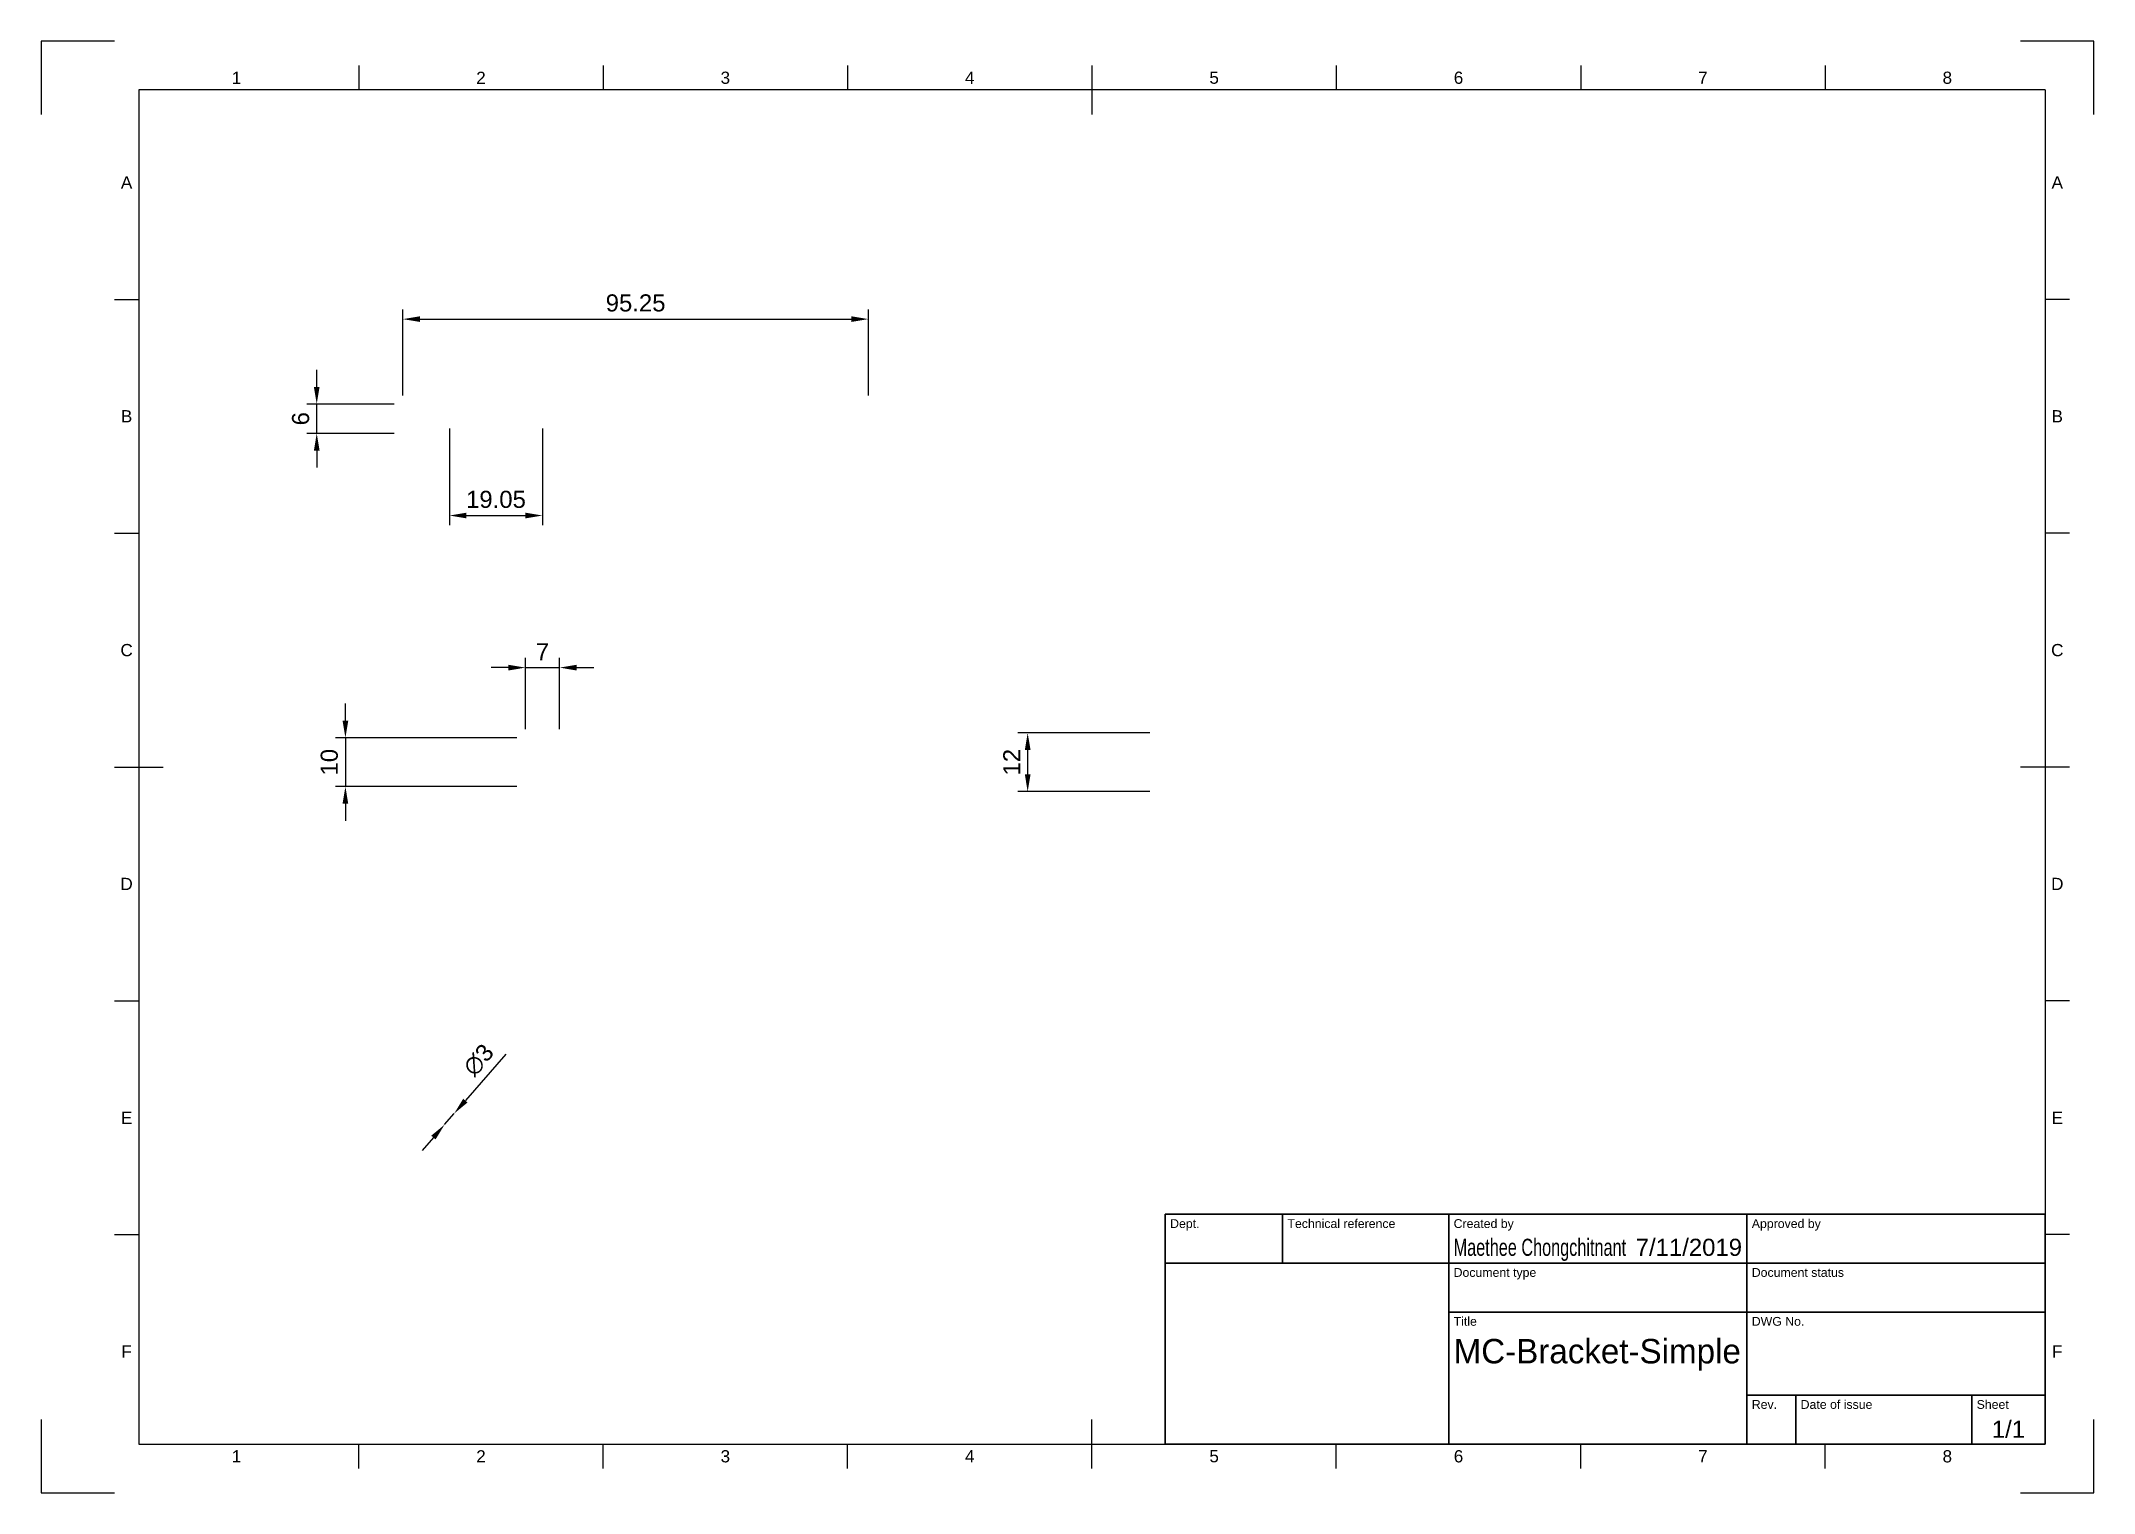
# Paper-space layout 'Sheet1' of a CAD drawing. Header units: millimetres. Extents: x 0 to 420, y 0 to 297.
import ezdxf
from ezdxf.enums import TextEntityAlignment as Align

# ---------------------------------------------------------------- set-up
doc = ezdxf.new("R2010")
doc.units = ezdxf.units.MM
doc.header["$LTSCALE"] = 0.75
for name, color, linetype, lineweight in [('Border', 7, 'Continuous', 25), ('Dimensions', 7, 'Continuous', 25), ('TitleBlock', 7, 'Continuous', 35)]:
    doc.layers.add(name, color=color, linetype=linetype, lineweight=lineweight)
doc.styles.add('FusionTitle', font='')
doc.styles.get("Standard").update_dxf_attribs({"font": 'arial.ttf'})
doc.styles.get('FusionTitle').set_extended_font_data('Arial Unicode MS')
doc.dimstyles.new('ISO-25', dxfattribs={"dimtxt": 3.5, "dimasz": 3.5, "dimexe": 2, "dimexo": 2, "dimgap": 1.5, "dimtad": 1, "dimzin": 12, "dimdsep": 46, "dimtxsty": 'Standard', "dimcen": 0, "dimclrd": 256, "dimclre": 256, "dimclrt": 256, "dimazin": 3, "dimtp": 0.1, "dimtm": 0.1, "dimtfac": 0.714, "dimtmove": 0, "dimatfit": 3, "dimfxl": 1, "dimtzin": 12, "dimarcsym": 0})

# ---------------------------------------------------------------- blocks, each defined once
blk = doc.blocks.new('ISO_A3_SHEET')
at = {"layer": 'Border'}
for p, q in [((15, 297), (0, 297)), ((0, 297), (0, 282)), ((420, 297), (405, 297)), ((420, 282), (420, 297)), ((65, 292), (65, 287)), ((115, 292), (115, 287)), ((165, 292), (165, 287)), ((215, 292), (215, 282)), ((265, 292), (265, 287)), ((315, 292), (315, 287)), ((365, 292), (365, 287)), ((410, 287), (20, 287)), ((20, 287), (20, 10)), ((410, 287), (410, 10)), ((15, 244.16666), (20, 244.16666)), ((415, 244.16666), (410, 244.16666)), ((15, 196.33333), (20, 196.33333)), ((415, 196.33333), (410, 196.33333)), ((15, 148.5), (25, 148.5)), ((415, 148.5), (405, 148.5)), ((15, 100.66667), (20, 100.66667)), ((415, 100.66667), (410, 100.66667)), ((15, 52.83334), (20, 52.83334)), ((415, 52.83334), (410, 52.83334)), ((0, 15), (0, 0)), ((215, 5), (215, 15)), ((420, 0), (420, 15)), ((20, 10), (410, 10)), ((65, 5), (65, 10)), ((115, 5), (115, 10)), ((165, 5), (165, 10)), ((265, 5), (265, 10)), ((315, 5), (315, 10)), ((365, 5), (365, 10)), ((0, 0), (15, 0)), ((405, 0), (420, 0))]:
    blk.add_line(p, q, dxfattribs=at)
at = {"layer": 'Border', "style": 'FusionTitle'}
for s, p in [('1', (40, 289.5)), ('2', (90, 289.5)), ('3', (140, 289.5)), ('4', (190, 289.5)), ('5', (240, 289.5)), ('6', (290, 289.5)), ('7', (340, 289.5)), ('8', (390, 289.5)), ('A', (17.5, 268.08333)), ('A', (412.5, 268.08333)), ('B', (17.5, 220.25)), ('B', (412.5, 220.25)), ('C', (17.5, 172.41667)), ('C', (412.5, 172.41667)), ('D', (17.5, 124.58334)), ('D', (412.5, 124.58334)), ('E', (17.5, 76.75001)), ('E', (412.5, 76.75001)), ('F', (17.5, 28.91668)), ('F', (412.5, 28.91668)), ('1', (40, 7.5)), ('2', (90, 7.5)), ('3', (140, 7.5)), ('4', (190, 7.5)), ('5', (240, 7.5)), ('6', (290, 7.5)), ('7', (340, 7.5)), ('8', (390, 7.5))]:
    blk.add_text(s, height=2.5, dxfattribs=at).set_placement(p, align=Align.MIDDLE)
blk = doc.blocks.new('ISO_TITLEBLOCK')
at = {"layer": 'TitleBlock'}
for p, q in [((0, 47), (-180, 47)), ((-180, 47), (-180, 0)), ((-156, 37), (-156, 47)), ((-122, 0), (-122, 47)), ((-61, 0), (-61, 47)), ((0, 0), (0, 47)), ((-180, 37), (0, 37)), ((-122, 27), (0, 27)), ((-61, 10), (0, 10)), ((-51, 0), (-51, 10)), ((-15, 0), (-15, 10)), ((-180, 0), (0, 0))]:
    blk.add_line(p, q, dxfattribs=at)
at = {"layer": 'TitleBlock', "style": 'FusionTitle'}
for s, p in [('Dept.', (-179, 46)), ('Technical reference', (-155, 46)), ('Created by', (-121, 46)), ('Approved by', (-60, 46)), ('Document type', (-121, 36)), ('Document status', (-60, 36)), ('Title', (-121, 26)), ('DWG No.', (-60, 26)), ('Rev.', (-60, 9)), ('Date of issue', (-50, 9)), ('Sheet', (-14, 9))]:
    blk.add_text(s, height=1.8, dxfattribs=at).set_placement(p, align=Align.TOP_LEFT)
for tag, p, height in [('DEPT', (-179, 38.5), 3.5), ('TECHNICAL_REFERENCE', (-155, 38.5), 3.5), ('CREATED_BY', (-121, 38.5), 3.5), ('APPROVED_BY', (-60, 38.5), 3.5), ('DOCUMENT_TYPE', (-121, 28.5), 3.5), ('DOCUMENT_STATUS', (-60, 28.5), 3.5), ('TITLE_1', (-121, 16.5), 5), ('TITLE_2', (-121, 9), 5), ('TITLE_3', (-121, 1.5), 5), ('DATE_OF_ISSUE', (-50, 1.5), 3.5)]:
    blk.add_attdef(tag, p, '', height=height, dxfattribs=at)
for tag, p in [('CREATED_DATE', (-62, 38.5)), ('APPROVED_DATE', (-1, 38.5))]:
    blk.add_attdef(tag, text='', height=3.5, dxfattribs=at).set_placement(p, align=Align.RIGHT)
for tag, height, p in [('DRAWING_NUMBER', 5, (-30.5, 16.6)), ('REV', 3.5, (-56, 3.1)), ('SHEET', 3.5, (-7.5, 3.1))]:
    blk.add_attdef(tag, text='', height=height, dxfattribs=at).set_placement(p, align=Align.MIDDLE)
blk = doc.blocks.new('*D27')
at = {"layer": 'Defpoints', "color": 0, "transparency": 16777216}
for p in [(169.27, 240.12), (74.02, 222.49), (169.27, 222.49)]:
    blk.add_point(p, dxfattribs=at)
at = {"layer": 'Dimensions', "lineweight": -2, "transparency": 16777216}
for p, q in [((74.02, 224.49), (74.02, 242.12)), ((77.52, 240.12), (165.77, 240.12)), ((169.27, 224.49), (169.27, 242.12))]:
    blk.add_line(p, q, dxfattribs=at)
at = {"layer": 'Dimensions', "transparency": 16777216}
for points in [[(77.52, 240.7), (77.52, 239.54), (74.02, 240.12)], [(165.77, 240.7), (165.77, 239.54), (169.27, 240.12)]]:
    blk.add_solid(points, dxfattribs=at)
at = {"layer": 'Dimensions', "transparency": 16777216, "insert": (121.64, 243.41), "char_height": 3.5, "attachment_point": 5}
blk.add_mtext('95.25', dxfattribs=at)
blk = doc.blocks.new('*D28')
at = {"layer": 'Defpoints', "color": 0, "transparency": 16777216}
for p in [(56.4, 222.74), (74.27, 222.74), (74.27, 216.74)]:
    blk.add_point(p, dxfattribs=at)
at = {"layer": 'Dimensions', "lineweight": -2, "transparency": 16777216}
for p, q in [((56.4, 226.24), (56.4, 229.74)), ((72.27, 222.74), (54.4, 222.74)), ((56.4, 216.74), (56.4, 222.74)), ((72.27, 216.74), (54.4, 216.74)), ((56.4, 213.24), (56.4, 209.74))]:
    blk.add_line(p, q, dxfattribs=at)
at = {"layer": 'Dimensions', "transparency": 16777216}
for points in [[(55.82, 226.24), (56.98, 226.24), (56.4, 222.74)], [(55.82, 213.24), (56.98, 213.24), (56.4, 216.74)]]:
    blk.add_solid(points, dxfattribs=at)
at = {"layer": 'Dimensions', "transparency": 16777216, "insert": (53.11, 219.74), "char_height": 3.5, "attachment_point": 5, "rotation": 90}
blk.add_mtext('6', dxfattribs=at)
blk = doc.blocks.new('*D29')
at = {"layer": 'Defpoints', "color": 0, "transparency": 16777216}
for p in [(99.34, 154.48), (62.27, 144.48), (99.34, 144.48)]:
    blk.add_point(p, dxfattribs=at)
at = {"layer": 'Dimensions', "lineweight": -2, "transparency": 16777216}
for p, q in [((62.27, 157.98), (62.27, 161.48)), ((97.34, 154.48), (60.27, 154.48)), ((62.27, 154.48), (62.27, 144.48)), ((97.34, 144.48), (60.27, 144.48)), ((62.27, 140.98), (62.27, 137.48))]:
    blk.add_line(p, q, dxfattribs=at)
at = {"layer": 'Dimensions', "transparency": 16777216}
for points in [[(61.68, 157.98), (62.85, 157.98), (62.27, 154.48)], [(61.68, 140.98), (62.85, 140.98), (62.27, 144.48)]]:
    blk.add_solid(points, dxfattribs=at)
at = {"layer": 'Dimensions', "transparency": 16777216, "insert": (58.98, 149.48), "char_height": 3.5, "attachment_point": 5, "rotation": 90}
blk.add_mtext('10', dxfattribs=at)
blk = doc.blocks.new('*D30')
at = {"layer": 'Defpoints', "color": 0, "transparency": 16777216}
for p in [(106.09, 168.83), (99.09, 154.23), (106.09, 154.23)]:
    blk.add_point(p, dxfattribs=at)
at = {"layer": 'Dimensions', "lineweight": -2, "transparency": 16777216}
for p, q in [((95.59, 168.83), (92.09, 168.83)), ((99.09, 156.23), (99.09, 170.83)), ((99.09, 168.83), (106.09, 168.83)), ((106.09, 156.23), (106.09, 170.83)), ((109.59, 168.83), (113.09, 168.83))]:
    blk.add_line(p, q, dxfattribs=at)
at = {"layer": 'Dimensions', "transparency": 16777216}
for points in [[(95.59, 169.41), (95.59, 168.24), (99.09, 168.83)], [(109.59, 169.41), (109.59, 168.24), (106.09, 168.83)]]:
    blk.add_solid(points, dxfattribs=at)
at = {"layer": 'Dimensions', "transparency": 16777216, "insert": (102.59, 172.08), "char_height": 3.5, "attachment_point": 5}
blk.add_mtext('7', dxfattribs=at)
blk = doc.blocks.new('*D31')
at = {"layer": 'Defpoints', "color": 0, "transparency": 16777216}
for p in [(228.85, 155.48), (201.85, 143.48), (228.85, 143.48)]:
    blk.add_point(p, dxfattribs=at)
at = {"layer": 'Dimensions', "lineweight": -2, "transparency": 16777216}
for p, q in [((226.85, 155.48), (199.85, 155.48)), ((201.85, 151.98), (201.85, 146.98)), ((226.85, 143.48), (199.85, 143.48))]:
    blk.add_line(p, q, dxfattribs=at)
at = {"layer": 'Dimensions', "transparency": 16777216}
for points in [[(201.27, 151.98), (202.44, 151.98), (201.85, 155.48)], [(201.27, 146.98), (202.44, 146.98), (201.85, 143.48)]]:
    blk.add_solid(points, dxfattribs=at)
at = {"layer": 'Dimensions', "transparency": 16777216, "insert": (198.6, 149.48), "char_height": 3.5, "attachment_point": 5, "rotation": 90}
blk.add_mtext('12', dxfattribs=at)
blk = doc.blocks.new('*D32')
at = {"layer": 'Defpoints', "color": 0, "transparency": 16777216}
for p in [(84.52, 77.61), (82.56, 75.34)]:
    blk.add_point(p, dxfattribs=at)
at = {"layer": 'Dimensions', "lineweight": -2, "transparency": 16777216}
for p, q in [((95.06, 89.78), (86.81, 80.25)), ((82.56, 75.34), (84.52, 77.61)), ((80.27, 72.69), (77.98, 70.05))]:
    blk.add_line(p, q, dxfattribs=at)
at = {"layer": 'Dimensions', "transparency": 16777216}
for points in [[(86.37, 80.64), (87.25, 79.87), (84.52, 77.61)], [(79.83, 73.08), (80.71, 72.31), (82.56, 75.34)]]:
    blk.add_solid(points, dxfattribs=at)
at = {"layer": 'Dimensions', "transparency": 16777216, "insert": (89.52, 88.56), "char_height": 3.5, "attachment_point": 5, "rotation": 49.1133}
blk.add_mtext('∅3', dxfattribs=at)
blk = doc.blocks.new('*D33')
at = {"layer": 'Defpoints', "color": 0, "transparency": 16777216}
for p in [(83.54, 219.74), (102.59, 219.74), (102.59, 199.94)]:
    blk.add_point(p, dxfattribs=at)
at = {"layer": 'Dimensions', "lineweight": -2, "transparency": 16777216}
for p, q in [((83.54, 217.74), (83.54, 197.94)), ((102.59, 217.74), (102.59, 197.94)), ((87.04, 199.94), (99.09, 199.94))]:
    blk.add_line(p, q, dxfattribs=at)
at = {"layer": 'Dimensions', "transparency": 16777216}
for points in [[(87.04, 200.52), (87.04, 199.36), (83.54, 199.94)], [(99.09, 200.52), (99.09, 199.36), (102.59, 199.94)]]:
    blk.add_solid(points, dxfattribs=at)
at = {"layer": 'Dimensions', "transparency": 16777216, "insert": (93.07, 203.23), "char_height": 3.5, "attachment_point": 5}
blk.add_mtext('19.05', dxfattribs=at)

psp = doc.layouts.new('Sheet1')

# ---------------------------------------------------------------- block references
at = {"layer": 'Border'}
psp.add_blockref('ISO_A3_SHEET', (0, 0), dxfattribs=at)
at = {"layer": 'TitleBlock'}
ref = psp.add_blockref('ISO_TITLEBLOCK', (410, 10), dxfattribs=at)
ref.add_attrib('CREATED_DATE', '7/11/2019', dxfattribs={"height": 3.5, "style": 'FusionTitle'}).set_placement((348, 48.5), align=Align.RIGHT)
ref.add_attrib('SHEET', '1/1', dxfattribs={"height": 3.5, "style": 'FusionTitle'}).set_placement((402.5, 13.1), align=Align.MIDDLE)
ref.add_attrib('TITLE_1', 'MC-Bracket-Simple', (289, 26.5), dxfattribs={"height": 5, "style": 'FusionTitle', "width": 0.970608})
ref.add_attrib('CREATED_BY', 'Maethee Chongchitnant', (289, 48.5), dxfattribs={"height": 3.5, "style": 'FusionTitle', "width": 0.679656})

# ---------------------------------------------------------------- dimensions: what is measured, and where the dimension line sits
at = {"layer": 'Dimensions'}
dim = psp.add_linear_dim(base=(169.266, 240.121), p1=(74.016, 222.49), p2=(169.266, 222.49), dimstyle='ISO-25', override={"dimlfac": -1, "dimclrd": 256, "dimclre": 256}, dxfattribs=at)
dim.commit()
dim.dimension.update_dxf_attribs({"geometry": '*D27', "text_midpoint": (121.641, 243.408)})
for base, p1, p2, angle, picture, middle in [((56.4, 222.74), (74.266, 216.74), (74.266, 222.74), 90, '*D28', (53.113, 219.74)), ((106.091, 168.828), (99.091, 154.231), (106.091, 154.231), 180, '*D30', (102.591, 172.078)), ((62.265, 144.481), (99.341, 154.481), (99.341, 144.481), 90, '*D29', (58.978, 149.481)), ((201.854, 143.481), (228.849, 155.481), (228.849, 143.481), 270, '*D31', (198.597, 149.481))]:
    dim = psp.add_linear_dim(base=base, p1=p1, p2=p2, angle=angle, dimstyle='ISO-25', override={"dimlfac": -1, "dimclrd": 256, "dimclre": 256}, dxfattribs=at)
    dim.commit()
    dim.dimension.update_dxf_attribs({"geometry": picture, "text_midpoint": middle})
dim = psp.add_aligned_dim(p1=(83.541, 219.74), p2=(102.591, 219.74), distance=-19.799, dimstyle='ISO-25', override={"dimlfac": -1, "dimclrd": 256, "dimclre": 256}, dxfattribs=at)
dim.commit()
dim.dimension.update_dxf_attribs({"geometry": '*D33', "text_midpoint": (93.066, 203.228)})
dim = psp.add_diameter_dim_2p(p1=(82.559, 75.341), p2=(84.523, 77.609), dimstyle='ISO-25', override={"dimlfac": -1, "dimclrd": 256, "dimclre": 256}, dxfattribs=at)
dim.commit()
dim.dimension.update_dxf_attribs({"geometry": '*D32', "text_midpoint": (92.084, 86.341), "dimtype": 163})

doc.saveas('drawing.dxf')
